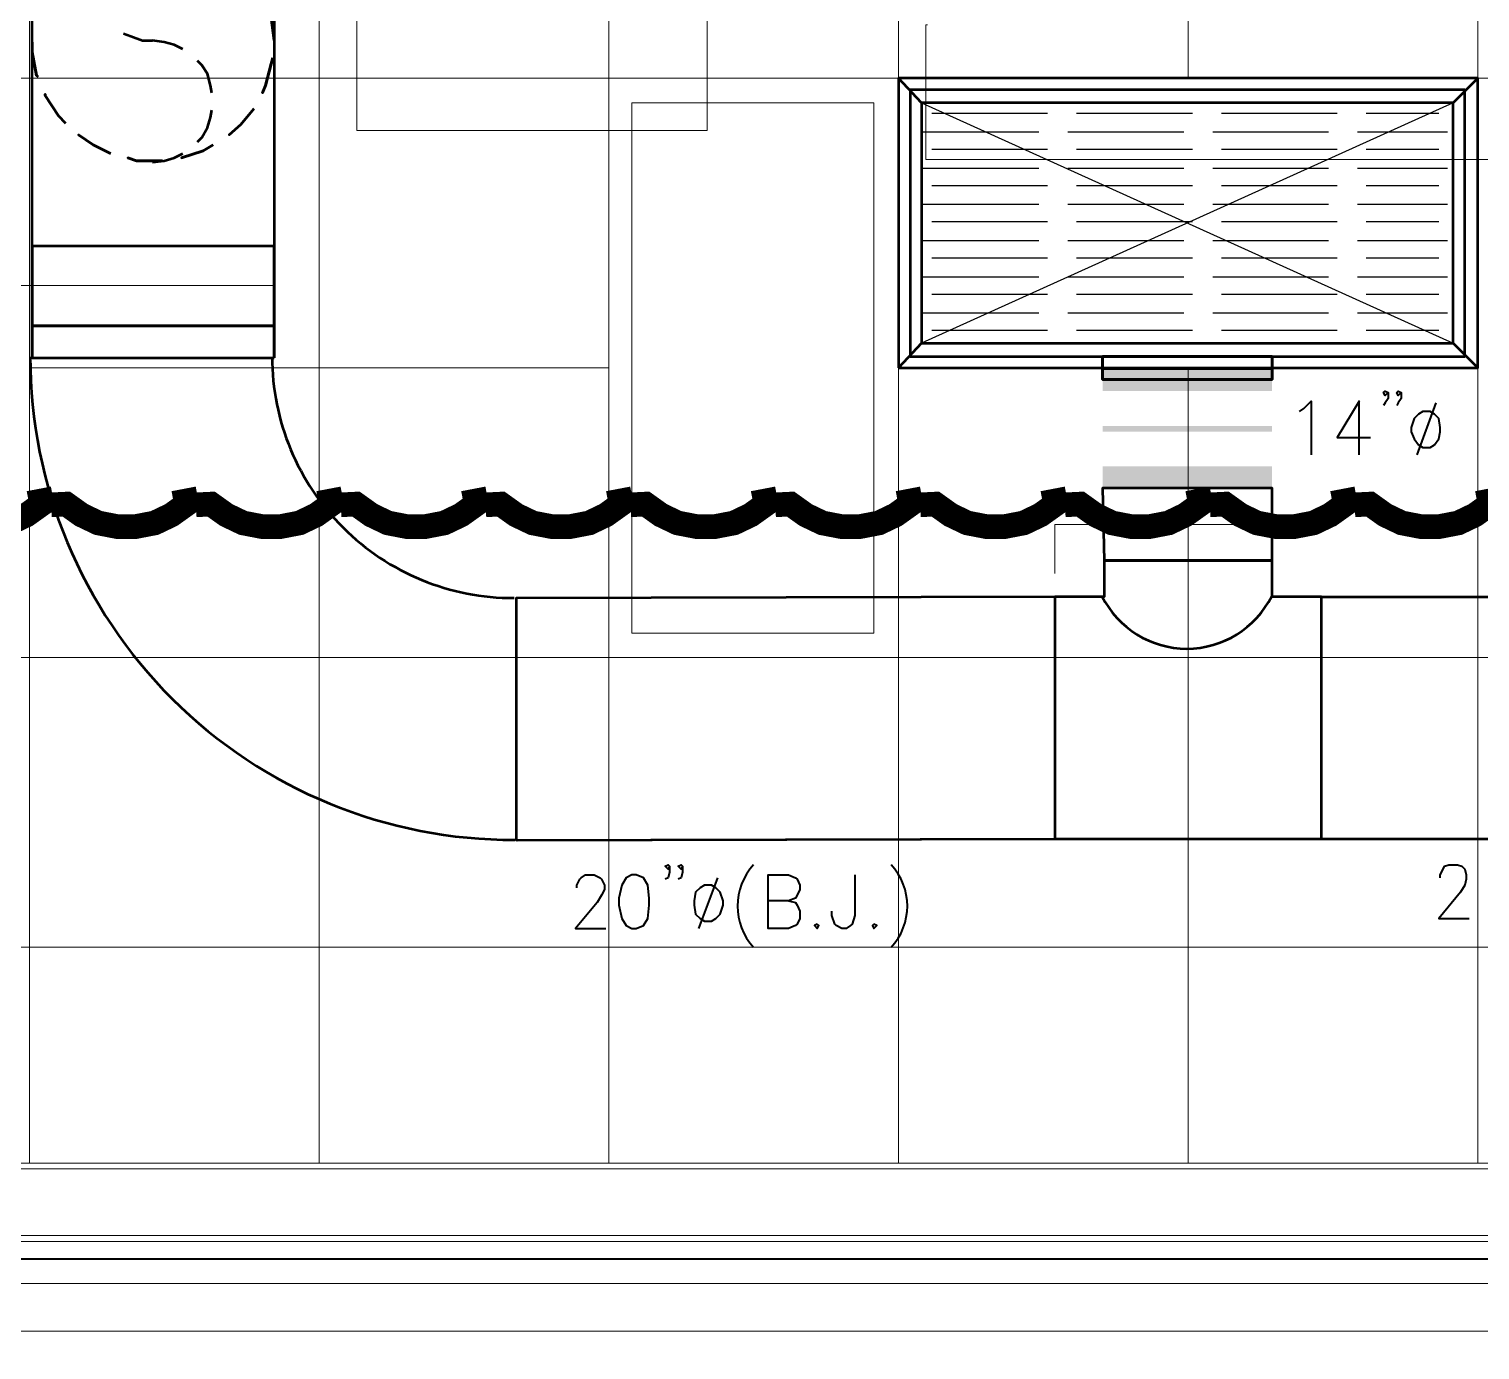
# Model space of a CAD drawing. Header units: inches. Extents: x 5 to 516, y -193 to 129.
# Drawn here: x 392.32 to 402.33, y -150.7 to -141.58 of the extents above; entities that cross this region are included whole.
import ezdxf

# ---------------------------------------------------------------- set-up
doc = ezdxf.new("R2010")
doc.units = ezdxf.units.IN
doc.header["$MEASUREMENT"] = 0
doc.linetypes.add('PDF_IMPORT', pattern=[1, 0.8, -0.2])
doc.layers.add('PDF10_Geometry', color=7, linetype='Continuous')
doc.layers.add('PDF10_Solid Fills', color=7, linetype='Continuous')

msp = doc.modelspace()

# ---------------------------------------------------------------- hatches: boundary and pattern name
at = {"layer": 'PDF10_Solid Fills', "transparency": 33554559}
for points in [[(399.7278723, -144.0767353), (400.8978248, -144.0767353), (400.8978248, -143.9267414), (399.7278723, -143.9267414)], [(399.7278723, -144.356724), (400.8978248, -144.356724), (400.8978248, -144.3167256), (399.7278723, -144.3167256)], [(399.7278723, -144.7467081), (400.8978248, -144.7467081), (400.8978248, -144.5967142), (399.7278723, -144.5967142)]]:
    msp.add_hatch(color=256, dxfattribs=at).paths.add_polyline_path(points)

# ---------------------------------------------------------------- linework, layer by layer
at = {"layer": 'PDF10_Geometry', "color": 251, "lineweight": 13, "true_color": 0x4d4d4d}
for points in [[(392.3181766, -131.4072465), (392.3181766, -149.4065155)], [(394.3180954, -131.4072465), (394.3180954, -146.6666268)], [(396.3180141, -131.4072465), (396.3180141, -149.4065155)], [(398.3179329, -131.4072465), (398.3179329, -149.4065155)], [(402.3177705, -132.2372162), (402.3177705, -149.4065189)], [(400.3178517, -137.9169855), (400.3178517, -141.916823)], [(370.4390516, -141.916823), (461.8153406, -141.916823)], [(392.3181766, -143.9167418), (396.3180141, -143.9167418)], [(400.3178517, -143.9167418), (400.3178517, -149.4065189)], [(389.268297, -145.9166606), (463.3952866, -145.9166606)], [(394.3180954, -146.6666302), (394.3180954, -149.4065189)], [(389.268297, -147.9165794), (416.7771799, -147.9165794)]]:
    msp.add_lwpolyline(points, dxfattribs=at)
at = {"layer": 'PDF10_Geometry', "lineweight": 50}
for points in [[(394.0081046, -138.6269567), (394.0081046, -143.6267536), (392.3381724, -143.6267536), (392.3381724, -138.6269567)], [(392.9681468, -141.6068356), (393.0181448, -141.6268348), (393.0981415, -141.6568336), (393.1681387, -141.6568336)], [(393.3781267, -141.7168312), (393.3181292, -141.6868324), (393.248132, -141.6668332), (393.1681353, -141.6568336)], [(393.5781186, -142.016819), (393.568119, -141.966821), (393.5481198, -141.8868243), (393.5081215, -141.8268267), (393.4781227, -141.7968279)], [(398.4779264, -142.0868161), (398.3179329, -141.916823)], [(402.147774, -142.0868161), (402.3177671, -141.916823)], [(393.4781295, -142.3568052), (393.5081283, -142.3268064), (393.5481266, -142.2568092), (393.5681258, -142.1868121), (393.5781254, -142.1368141)], [(393.1681387, -142.4967995), (393.2481354, -142.4867999), (393.3181326, -142.4668007), (393.3781301, -142.4368019)], [(394.0081046, -143.0767759), (392.3381724, -143.0767759)], [(392.338169, -143.8467447), (392.338169, -143.6267536), (392.338169, -143.8467447), (394.0081012, -143.8467447)], [(394.0081046, -143.8467447), (394.0081046, -143.6267536), (394.0081046, -143.8467447)], [(398.4779264, -143.7467487), (398.3179329, -143.9167418)], [(402.147774, -143.7467487), (402.3177671, -143.9167418)], [(399.4078887, -145.4966777), (395.6780401, -145.5066773), (395.6780401, -147.1766094), (399.3978891, -147.1666098)], [(401.2378143, -145.4966777), (405.3976454, -145.4966777)], [(395.6880363, -147.1766094), (399.4078853, -147.1666098)], [(401.2378143, -147.1666098), (405.3976454, -147.1666098)]]:
    msp.add_lwpolyline(points, dxfattribs=at)
at = {"layer": 'PDF10_Geometry', "lineweight": 13}
for points in [[(396.3280103, -139.5069209), (396.9979831, -139.5069209), (396.9979831, -141.5068397), (396.9979831, -142.2768084), (396.3280103, -142.2768084), (394.5780814, -142.2768084), (394.5780814, -139.5069209)], [(398.5179214, -141.5468381), (398.5079218, -141.5468381), (398.5079218, -142.4768003), (402.7477496, -142.4768003), (402.8277464, -142.4768003), (402.8677447, -142.4768003), (402.8677447, -142.4867999), (402.8277464, -142.4867999), (402.6877521, -142.4867999), (402.6377541, -142.4867999)], [(394.0081046, -143.346765), (391.9681874, -143.346765), (391.9681874, -143.7167499)], [(400.8978281, -144.996698), (399.3978891, -144.996698), (399.3978891, -145.3366842)], [(389.2683004, -145.906661), (389.2683004, -149.4065189), (404.3176893, -149.4065189), (404.3176893, -148.9465376), (408.8975033, -148.9465376), (408.8975033, -149.4065189), (423.136925, -149.4065189), (423.136925, -148.9465376), (423.9768909, -148.9465376), (423.9768909, -149.4065189), (427.3167552, -149.4065189), (427.3167552, -149.9664961)], [(388.9383071, -149.9464969), (427.2767501, -149.9464969), (427.2767501, -149.9064986), (427.2767501, -150.5664718), (388.9383071, -150.5664718), (388.9383071, -149.9064986)], [(388.9383071, -150.2364852), (427.2767501, -150.2364852)]]:
    msp.add_lwpolyline(points, dxfattribs=at)
at = {"layer": 'PDF10_Geometry', "lineweight": 50}
for points in [[(393.9681062, -141.4168434), (393.9881054, -141.4968401), (394.0081046, -141.6568336), (393.9881054, -141.4968401)], [(392.3781674, -141.9068235), (392.3681678, -141.8968239), (392.338169, -141.7368304), (392.338169, -141.6668332), (392.338169, -141.7368304), (392.3681678, -141.8968239)], [(393.998105, -141.7768287), (393.9881054, -141.8168271), (393.948107, -141.966821), (393.9281078, -142.016819), (393.948107, -141.966821), (393.9881054, -141.8168271)], [(398.3179329, -143.9167418), (402.3177705, -143.9167418), (402.3177705, -141.916823), (398.3179329, -141.916823)], [(392.568163, -142.2268105), (392.5181651, -142.1768125), (392.4281687, -142.0368182), (392.4281687, -142.0268186), (392.4281687, -142.0368182), (392.5181651, -142.1768125)], [(398.3979297, -143.8367451), (402.2277741, -143.8367451), (402.2277741, -141.9968198), (398.3979297, -141.9968198)], [(393.8681068, -142.1268145), (393.7781105, -142.2368101), (393.6981138, -142.3068072), (393.7781105, -142.2368101)], [(398.4779264, -143.7467487), (402.1477774, -143.7467487), (402.1477774, -142.0868161), (398.4779264, -142.0868161)], [(392.8781471, -142.4368019), (392.7581519, -142.3768044), (392.658156, -142.3068072), (392.7581519, -142.3768044)], [(393.5881216, -142.3768044), (393.5181245, -142.4168027), (393.3681305, -142.4668007), (393.5181245, -142.4168027)], [(393.2381392, -142.4867999), (393.2081404, -142.4867999), (393.0581465, -142.4867999), (392.998149, -142.4668007), (393.0581465, -142.4867999), (393.2081404, -142.4867999)], [(392.338169, -143.6267536), (394.0081012, -143.6267536), (394.0081012, -143.0767759), (392.338169, -143.0767759)], [(399.7278723, -143.9967386), (399.7278723, -143.8367451), (400.8978248, -143.8367451), (400.8978248, -143.9967386), (399.7278723, -143.9967386), (400.8978248, -143.9967386), (400.8978248, -143.8367451), (399.7278723, -143.8367451)], [(399.7378752, -145.2466878), (400.8978281, -145.2466878), (400.8978281, -144.7467081), (399.7278757, -144.7467081)], [(399.7378752, -145.2466878), (399.7378752, -145.4966777), (399.3978891, -145.4966777), (399.3978891, -147.1666098), (401.2378143, -147.1666098), (401.2378143, -145.4966777), (400.8978281, -145.4966777), (400.8978281, -145.2466878)]]:
    msp.add_lwpolyline(points, close=True, dxfattribs=at)
at = {"layer": 'PDF10_Geometry', "linetype": 'PDF_IMPORT', "lineweight": 50, "ltscale": 0.24999}
for points in [[(392.338169, -142.5867958), (392.338169, -141.6568336)], [(394.0081046, -141.6568336), (394.0081046, -142.5867958)]]:
    msp.add_lwpolyline(points, dxfattribs=at)
at = {"layer": 'PDF10_Geometry', "color": 251, "lineweight": 13, "true_color": 0x4d4d4d}
for points in [[(396.4780076, -145.7466675), (398.1479398, -145.7466675), (398.1479398, -142.0868161), (396.4780076, -142.0868161)], [(402.3177705, -143.9167418), (398.3179329, -143.9167418)]]:
    msp.add_lwpolyline(points, close=True, dxfattribs=at)
at = {"layer": 'PDF10_Geometry', "color": 253, "lineweight": 25, "true_color": 0xb3b3b3}
for points in [[(402.147774, -142.0868161), (398.477923, -143.7467487)], [(398.4779264, -142.0868161), (402.1477774, -143.7467487)]]:
    msp.add_lwpolyline(points, dxfattribs=at)
at = {"layer": 'PDF10_Geometry', "color": 253, "linetype": 'PDF_IMPORT', "lineweight": 25, "true_color": 0xb3b3b3}
for points in [[(398.5479202, -142.1568133), (402.047778, -142.1568133)], [(398.4879226, -142.286808), (402.1077756, -142.286808)], [(398.5479202, -142.4068031), (402.047778, -142.4068031)], [(398.4879226, -142.5367979), (402.1077756, -142.5367979)], [(398.5479202, -142.656793), (402.047778, -142.656793)], [(398.4879226, -142.7867877), (402.1077756, -142.7867877)], [(398.5479202, -142.9067828), (402.047778, -142.9067828)], [(398.4879226, -143.0367776), (402.1077756, -143.0367776)], [(398.5479202, -143.1567727), (402.047778, -143.1567727)], [(398.4879226, -143.2867674), (402.1077756, -143.2867674)], [(398.5479202, -143.4067625), (402.047778, -143.4067625)], [(398.4879226, -143.5367573), (402.1077756, -143.5367573)], [(398.5479202, -143.6567524), (402.047778, -143.6567524)]]:
    msp.add_lwpolyline(points, dxfattribs=at)
at = {"layer": 'PDF10_Geometry', "lineweight": 0}
msp.add_lwpolyline([(399.7278723, -143.9267414), (400.8978248, -143.9267414)], dxfattribs=at)
at = {"layer": 'PDF10_Geometry', "lineweight": 40}
for points in [[(401.6977957, -144.0867349), (401.6777965, -144.1067341), (401.6677969, -144.0867349), (401.6777965, -144.0767353), (401.6977957, -144.0867349), (401.6977957, -144.1267333), (401.6777965, -144.1567321), (401.6677969, -144.1767313)], [(401.7877886, -144.0867349), (401.7677894, -144.1067341), (401.7577898, -144.0867349), (401.7677894, -144.0767353), (401.7877886, -144.0867349), (401.7877886, -144.1267333), (401.7677894, -144.1567321), (401.7577898, -144.1767313)], [(401.087817, -144.2167296), (401.1178158, -144.1967305), (401.1678138, -144.1467325), (401.1678138, -144.5167175)], [(401.4978038, -144.5167175), (401.4978038, -144.1467325), (401.3478099, -144.3967223), (401.5778005, -144.3967223)], [(402.0277789, -144.1567321), (401.8977841, -144.5167175)], [(396.7379971, -147.3566021), (396.7279975, -147.3766013), (396.7079983, -147.3566021), (396.7279975, -147.3466025), (396.7379971, -147.3566021), (396.7379971, -147.3966005), (396.7279975, -147.4365989), (396.7079983, -147.4465985)], [(396.82799, -147.3566021), (396.8179904, -147.3766013), (396.7979913, -147.3566021), (396.8179904, -147.3466025), (396.82799, -147.3566021), (396.82799, -147.3966005), (396.8179904, -147.4365989), (396.7979913, -147.4465985)], [(402.057781, -147.4365989), (402.057781, -147.4165997), (402.0777802, -147.3766013), (402.0877798, -147.3566021), (402.1177786, -147.3466025), (402.1777762, -147.3466025), (402.2077749, -147.3566021), (402.2277741, -147.3766013), (402.2377737, -147.4165997), (402.2377737, -147.4465985), (402.2277741, -147.4865968), (402.1977753, -147.5365948), (402.0477814, -147.7165875), (402.2577729, -147.7165875)], [(396.0980163, -147.506596), (396.0980163, -147.4865968), (396.1180155, -147.4465985), (396.1280151, -147.4365989), (396.1580139, -147.4165997), (396.2180114, -147.4165997), (396.2580098, -147.4365989), (396.2680094, -147.4465985), (396.2880086, -147.4865968), (396.2880086, -147.5165956), (396.2680094, -147.556594), (396.2380106, -147.606592), (396.0880167, -147.7865847), (396.2980082, -147.7865847)], [(397.0679803, -147.4365989), (396.9379856, -147.7865847)], [(397.5579638, -147.5965924), (397.6079617, -147.606592), (397.6179613, -147.6265912), (397.6379605, -147.6665895), (397.6379605, -147.7165875), (397.6179613, -147.7565859), (397.6079617, -147.7665855), (397.5579638, -147.7865847), (397.4179695, -147.7865847), (397.4179695, -147.4165997), (397.5579638, -147.4165997), (397.6079617, -147.4365989), (397.6179613, -147.4465985), (397.6379605, -147.4865968), (397.6379605, -147.5165956), (397.6179613, -147.556594), (397.6079617, -147.5765932), (397.5579638, -147.5965924), (397.4179695, -147.5965924)], [(398.0179451, -147.4165997), (398.0179451, -147.6965883), (397.9979459, -147.7565859), (397.9879463, -147.7665855), (397.9579475, -147.7865847), (397.9279488, -147.7865847), (397.8879504, -147.7665855), (397.8779508, -147.7565859), (397.8579516, -147.6965883), (397.8579516, -147.6665895)], [(388.9383071, -150.0664921), (427.2767501, -150.0664921)]]:
    msp.add_lwpolyline(points, dxfattribs=at)
for points in [[(401.9377859, -144.2167296), (401.9077871, -144.2367288), (401.8777883, -144.2667276), (401.8577892, -144.3267252), (401.8577892, -144.356724), (401.8777883, -144.4067219), (401.9077871, -144.4467203), (401.9377859, -144.4667195), (401.9877839, -144.4667195), (402.0177827, -144.4467203), (402.0477814, -144.4067219), (402.057781, -144.356724), (402.057781, -144.3267252), (402.0477814, -144.2667276), (402.0177827, -144.2367288), (401.9877839, -144.2167296)], [(396.4780076, -147.4165997), (396.4380093, -147.4365989), (396.4080105, -147.4865968), (396.3880113, -147.5765932), (396.3880113, -147.6265912), (396.4080105, -147.7165875), (396.4380093, -147.7665855), (396.4780076, -147.7865847), (396.5080064, -147.7865847), (396.5580044, -147.7665855), (396.5880032, -147.7165875), (396.5980028, -147.6265912), (396.5980028, -147.5765932), (396.5880032, -147.4865968), (396.5580044, -147.4365989), (396.5080064, -147.4165997)], [(396.9779873, -147.4865968), (396.9479886, -147.506596), (396.9179898, -147.5365948), (396.9079902, -147.5965924), (396.9079902, -147.6265912), (396.9179898, -147.6865887), (396.9479886, -147.7165875), (396.9779873, -147.7365867), (397.0279853, -147.7365867), (397.0579841, -147.7165875), (397.0879829, -147.6865887), (397.1079821, -147.6265912), (397.1079821, -147.5965924), (397.0879829, -147.5365948), (397.0579841, -147.506596), (397.0279853, -147.4865968)], [(397.7579557, -147.7565859), (397.7379565, -147.7665855), (397.7579557, -147.7865847), (397.7679553, -147.7665855)], [(398.1479364, -147.7565859), (398.1379368, -147.7665855), (398.1479364, -147.7865847), (398.1679356, -147.7665855)]]:
    msp.add_lwpolyline(points, close=True, dxfattribs=at)
at = {"layer": 'PDF10_Geometry', "lineweight": 0, "const_width": 0.1699931}
for points in [[(391.4682043, -144.8617035), (391.5732, -144.8567037), (391.6781958, -144.9317006), (391.7931911, -144.9866984), (391.9231858, -145.0116974), (392.0531806, -145.0116974), (392.1831753, -144.9866984), (392.2981706, -144.9317006), (392.4031663, -144.8567037), (392.3831672, -144.7517079)], [(392.4681637, -144.8617035), (392.5731594, -144.8567037), (392.6781552, -144.9317006), (392.7931505, -144.9866984), (392.9231452, -145.0116974), (393.0531399, -145.0116974), (393.1831347, -144.9866984), (393.29813, -144.9317006), (393.4031257, -144.8567037), (393.3831265, -144.7517079)], [(393.4681231, -144.8617035), (393.5731188, -144.8567037), (393.6781146, -144.9317006), (393.7931099, -144.9866984), (393.9231046, -145.0116974), (394.0530993, -145.0116974), (394.1830941, -144.9866984), (394.2980894, -144.9317006), (394.4030851, -144.8567037), (394.3830859, -144.7517079)], [(394.4680825, -144.8617035), (394.5730782, -144.8567037), (394.678074, -144.9317006), (394.7930693, -144.9866984), (394.923064, -145.0116974), (395.0530587, -145.0116974), (395.1830534, -144.9866984), (395.2980488, -144.9317006), (395.4030445, -144.8567037), (395.3830453, -144.7517079)], [(395.4680419, -144.8617035), (395.5730376, -144.8567037), (395.6780333, -144.9317006), (395.7930287, -144.9866984), (395.9230234, -145.0116974), (396.0530181, -145.0116974), (396.1830128, -144.9866984), (396.2980082, -144.9317006), (396.4030039, -144.8567037), (396.3830047, -144.7517079)], [(396.4680013, -144.8617035), (396.572997, -144.8567037), (396.6779927, -144.9317006), (396.7929881, -144.9866984), (396.9229828, -145.0116974), (397.0529775, -145.0116974), (397.1829722, -144.9866984), (397.2979676, -144.9317006), (397.4029633, -144.8567037), (397.3829641, -144.7517079)], [(397.4679674, -144.8617035), (397.5729632, -144.8567037), (397.6779589, -144.9317006), (397.7929542, -144.9866984), (397.922949, -145.0116974), (398.0529437, -145.0116974), (398.1829384, -144.9866984), (398.2979337, -144.9317006), (398.4029295, -144.8567037), (398.3829303, -144.7517079)], [(398.4679268, -144.8617035), (398.5729226, -144.8567037), (398.6779183, -144.9317006), (398.7929136, -144.9866984), (398.9229083, -145.0116974), (399.0529031, -145.0116974), (399.1828978, -144.9866984), (399.2978931, -144.9317006), (399.4028889, -144.8567037), (399.3828897, -144.7517079)], [(399.4678862, -144.8617035), (399.572882, -144.8567037), (399.6778777, -144.9317006), (399.792873, -144.9866984), (399.9228677, -145.0116974), (400.0528625, -145.0116974), (400.1828572, -144.9866984), (400.2978525, -144.9317006), (400.4028482, -144.8567037), (400.3828491, -144.7517079)], [(400.4678456, -144.8617035), (400.5728413, -144.8567037), (400.6778371, -144.9317006), (400.7928324, -144.9866984), (400.9228271, -145.0116974), (401.0528218, -145.0116974), (401.1828166, -144.9866984), (401.2978119, -144.9317006), (401.4028076, -144.8567037), (401.3828084, -144.7517079)], [(401.467805, -144.8617035), (401.5728007, -144.8567037), (401.6777965, -144.9317006), (401.7927918, -144.9866984), (401.9227865, -145.0116974), (402.0527812, -145.0116974), (402.182776, -144.9866984), (402.2977713, -144.9317006), (402.402767, -144.8567037), (402.3827678, -144.7517079)]]:
    msp.add_lwpolyline(points, dxfattribs=at)
at = {"layer": 'PDF10_Geometry', "lineweight": 0}
msp.add_lwpolyline([(388.9383071, -149.9064986), (427.2767501, -149.9064986), (427.2767501, -149.4465173), (388.9383071, -149.4465173)], close=True, dxfattribs=at)
at = {"layer": 'PDF10_Geometry', "linetype": 'PDF_IMPORT', "lineweight": 13, "ltscale": 0.49998}
msp.add_lwpolyline([(425.9368113, -150.6964665), (425.9368113, -150.5664718), (390.328254, -150.5664718)], dxfattribs=at)
at = {"layer": 'PDF10_Geometry', "lineweight": 50}
for centre, radius, start, end in [((395.6589985, -143.8397866), 3.3348269, 179.99982707, 270.19263078), ((395.6590782, -143.8397654), 1.6649778, 180.00038327, 270.19225474), ((400.3090211, -145.1997911), 0.6549575, 206.48745331, 333.51173822)]:
    msp.add_arc(centre, radius, start, end, dxfattribs=at)
at = {"layer": 'PDF10_Geometry', "lineweight": 40}
for centre, start, end in [((397.6265974, -147.631591), 137.2800977, 222.7199023), ((397.9593077, -147.631591), 317.2800977, 42.7199023)]:
    msp.add_arc(centre, 0.4200798, start, end, dxfattribs=at)

doc.saveas('drawing.dxf')
